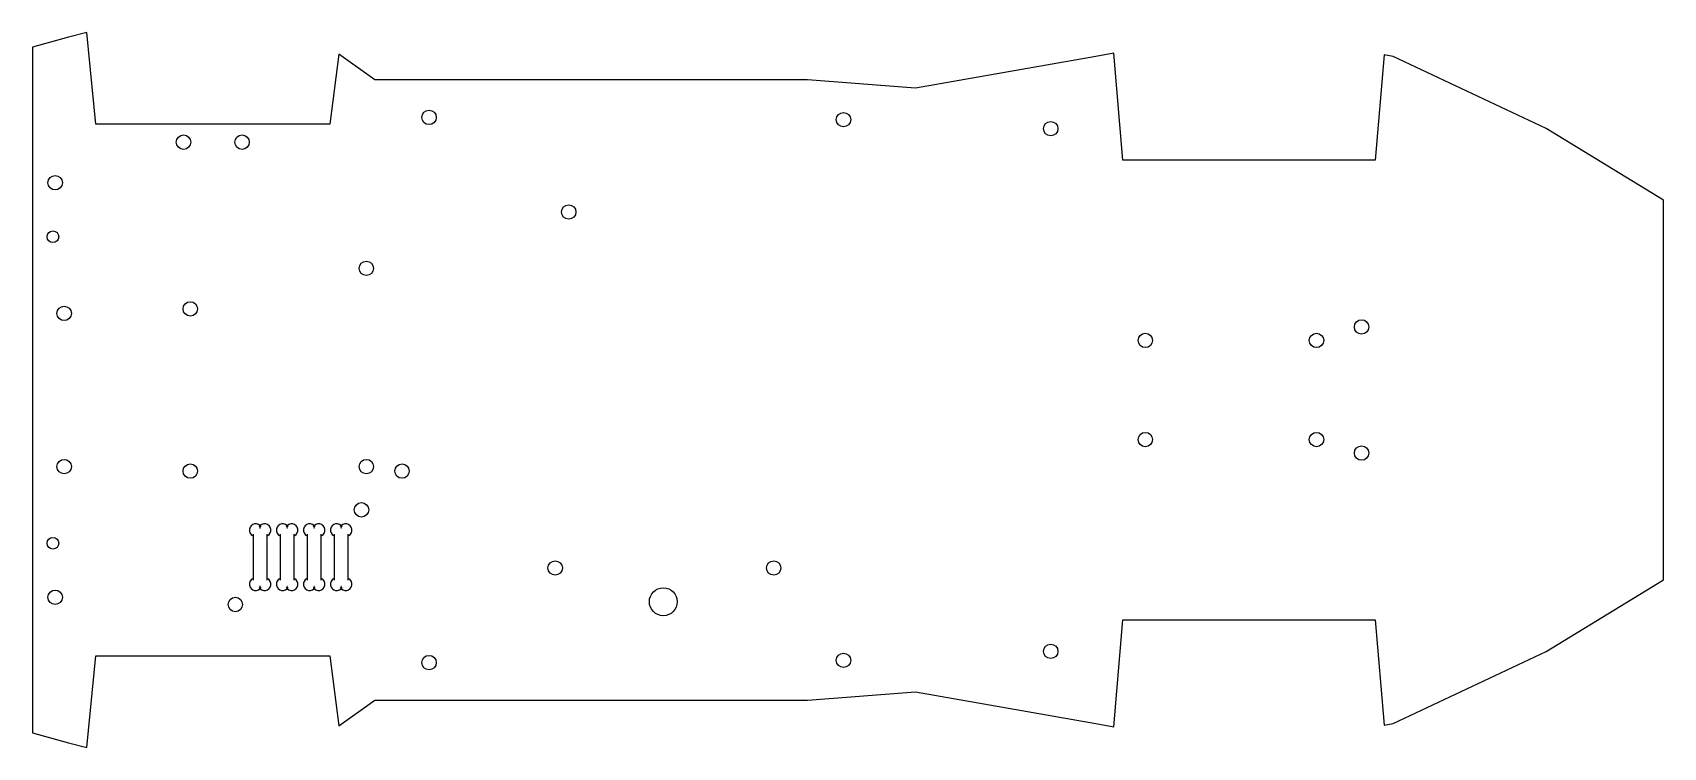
# Model space of a CAD drawing. Header units: millimetres. Extents: x -40 to 322, y -79 to 79.
import ezdxf

# ---------------------------------------------------------------- set-up
doc = ezdxf.new("R2010")
doc.units = ezdxf.units.MM
doc.layers.add('CUT', color=1, linetype='Continuous')

msp = doc.modelspace()

# ---------------------------------------------------------------- linework, layer by layer
at = {"layer": 'CUT'}
for p, q in [((-32, 78.3), (-40, 76.06)), ((-40, 76.06), (-40, -76.06)), ((-28, 79.31), (-32, 78.3)), ((-26, 59), (-28, 79.31)), ((28, 74.5), (26, 59)), ((36, 68.8), (28, 74.5)), ((196, 74), (156, 67)), ((200, 74.73), (196, 74)), ((202, 51), (200, 74.73)), ((260, 74.39), (258, 51)), ((262, 74), (260, 74.39)), ((296, 58), (262, 74)), ((132, 68.8), (36, 68.8)), ((156, 67), (132, 68.8)), ((26, 59), (-26, 59)), ((322, 42.1), (296, 58)), ((258, 51), (202, 51)), ((322, -42.1), (322, 42.1)), ((9, -42.2), (9, -32)), ((10.4, -30.6), (10.6, -30.6)), ((12, -32), (12, -42.2)), ((15, -42.2), (15, -32)), ((16.4, -30.6), (16.6, -30.6)), ((18, -32), (18, -42.2)), ((21, -42.2), (21, -32)), ((22.4, -30.6), (22.6, -30.6)), ((24, -32), (24, -42.2)), ((27, -42.2), (27, -32)), ((28.4, -30.6), (28.6, -30.6)), ((30, -32), (30, -42.2)), ((296, -58), (322, -42.1)), ((10.6, -43.6), (10.4, -43.6)), ((16.6, -43.6), (16.4, -43.6)), ((22.6, -43.6), (22.4, -43.6)), ((28.6, -43.6), (28.4, -43.6)), ((200, -74.73), (202, -51)), ((202, -51), (258, -51)), ((258, -51), (260, -74.39)), ((-28, -79.31), (-26, -59)), ((-26, -59), (26, -59)), ((26, -59), (28, -74.5)), ((262, -74), (296, -58)), ((132, -68.8), (156, -67)), ((156, -67), (196, -74)), ((28, -74.5), (36, -68.8)), ((36, -68.8), (132, -68.8)), ((196, -74), (200, -74.73)), ((260, -74.39), (262, -74)), ((-40, -76.06), (-32, -78.3)), ((-32, -78.3), (-28, -79.31))]:
    msp.add_line(p, q, dxfattribs=at)
for centre, radius in [((48, 60.5), 1.6), ((140, 60), 1.6), ((186, 58), 1.6), ((-6.5, 55), 1.6), ((6.5, 55), 1.6), ((-35, 46), 1.6), ((79, 39.5), 1.6), ((-35.5, 34), 1.3), ((34.08, 27), 1.6), ((-33, 17), 1.6), ((-5, 18), 1.6), ((255, 14), 1.6), ((207, 11), 1.6), ((245, 11), 1.6), ((207, -11), 1.6), ((245, -11), 1.6), ((255, -14), 1.6), ((-33, -17), 1.6), ((-5, -18), 1.6), ((34.08, -17), 1.6), ((42, -18), 1.6), ((33, -26.6), 1.6), ((-35.5, -34), 1.3), ((76, -39.5), 1.6), ((124.5, -39.5), 1.6), ((-35, -46), 1.6), ((5, -47.6), 1.6), ((100, -47), 3.1), ((186, -58), 1.6), ((48, -60.5), 1.6), ((140, -60), 1.6)]:
    msp.add_circle(centre, radius, dxfattribs=at)
for centre, start, end in [((9.51, -31.11), 29.7176, -119.7176), ((11.49, -31.11), -60.2824, 150.2824), ((15.51, -31.11), 29.7176, -119.7176), ((17.49, -31.11), -60.2824, 150.2824), ((21.51, -31.11), 29.7176, -119.7176), ((23.49, -31.11), -60.2824, 150.2824), ((27.51, -31.11), 29.7176, -119.7176), ((29.49, -31.11), -60.2824, 150.2824), ((9.51, -43.09), 119.7176, -29.7176), ((11.49, -43.09), -150.2824, 60.2824), ((15.51, -43.09), 119.7176, -29.7176), ((17.49, -43.09), -150.2824, 60.2824), ((21.51, -43.09), 119.7176, -29.7176), ((23.49, -43.09), -150.2824, 60.2824), ((27.51, -43.09), 119.7176, -29.7176), ((29.49, -43.09), -150.2824, 60.2824)]:
    msp.add_arc(centre, 1.4, start, end, dxfattribs=at)

doc.saveas('drawing.dxf')
